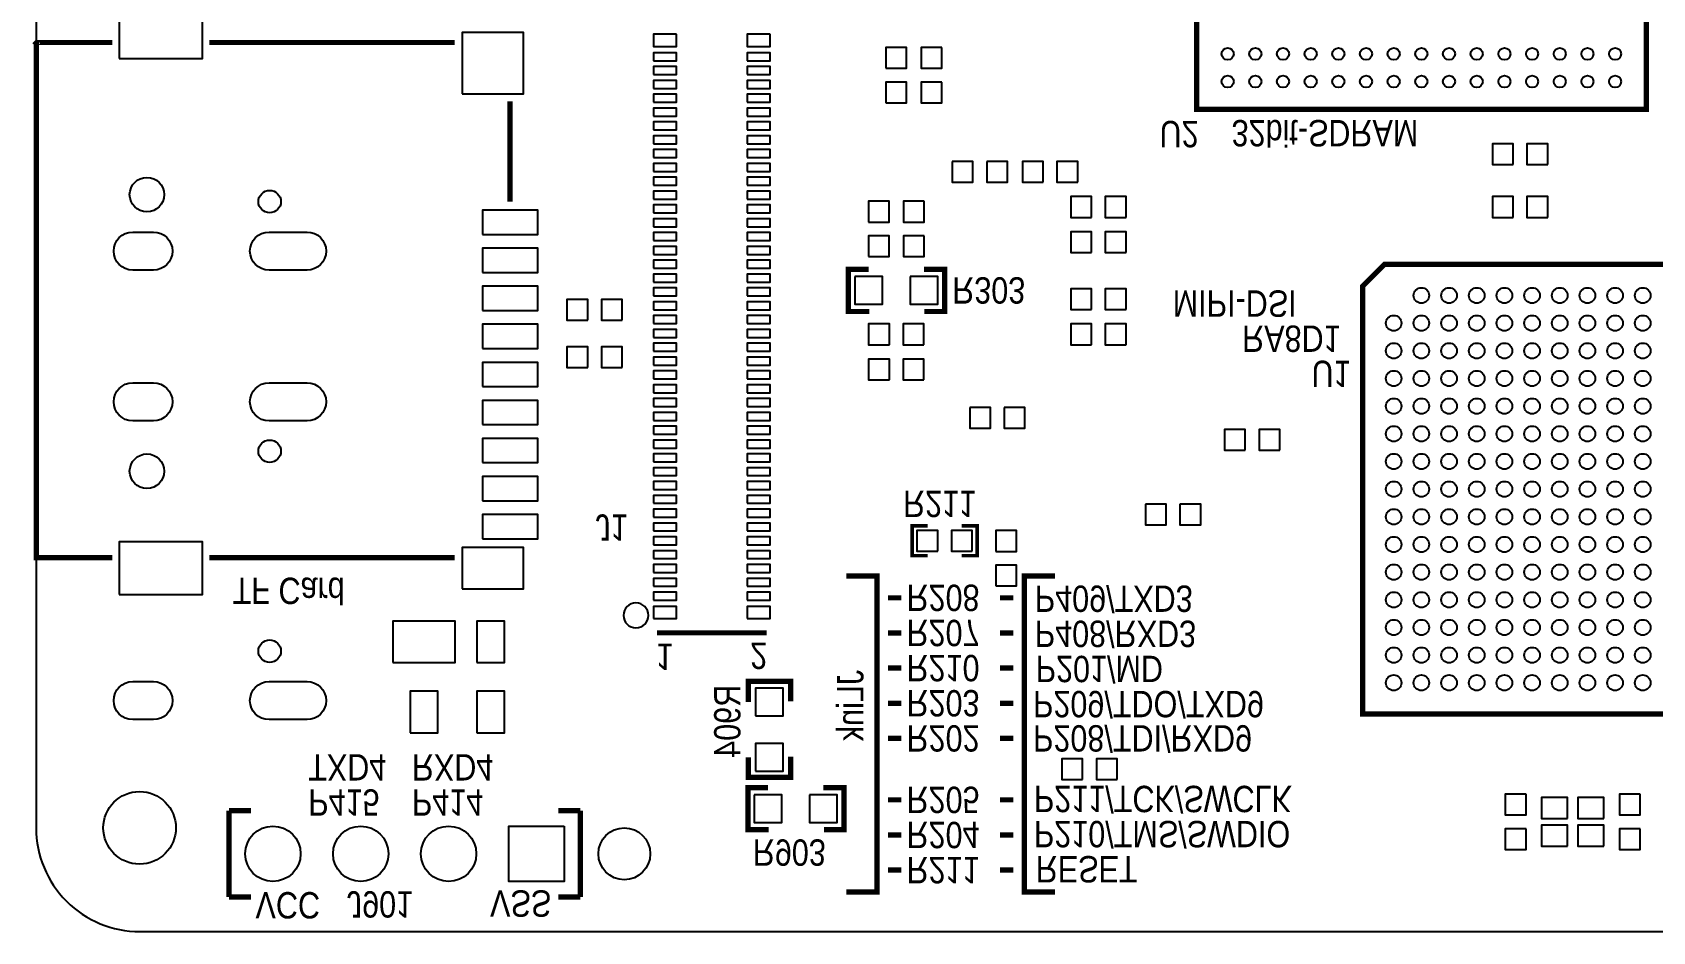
# Model space of a CAD drawing. Extents: x -25 to 108, y -8 to 51.
# Drawn here: x -0.1 to 46.74, y 0 to 26 of the extents above; entities that cross this region are included whole.
import ezdxf

# ---------------------------------------------------------------- set-up
doc = ezdxf.new("R2010")
doc.units = 0
for name, color, linetype in [('BG_OUTLINE', 1, 'CONTINUOUS'), ('BG_SILKBOTTOM20240221', 40, 'CONTINUOUS'), ('PIN_BOTTOM', 202, 'CONTINUOUS')]:
    doc.layers.add(name, color=color, linetype=linetype)

msp = doc.modelspace()

# ---------------------------------------------------------------- linework, layer by layer
at = {"layer": 'BG_OUTLINE'}
msp.add_lwpolyline([(0.007874, 2.999994, 0.414214), (3.007868, 0), (88.507824, 0, 0.414214), (91.507818, 2.999994), (91.507818, 10.500106), (84.807806, 10.500106), (84.807806, 24.500078), (91.507818, 24.500078), (91.507818, 31.999936, 0.414214), (88.507824, 34.99993), (3.007868, 34.99993, 0.414214), (0.007874, 31.999936), (0.007874, 3.999992)], format="xyb", close=True, dxfattribs=at)
at = {"layer": 'BG_SILKBOTTOM20240221'}
for points, const_width in [([(33.556448, 23.781258), (33.556448, 31.781242), (46.556676, 31.781242), (46.556676, 23.781258), (33.556448, 23.781258)], 0.1524), ([(2.211578, 10.812018), (0.011684, 10.812018), (0.011684, 25.688036), (0.007874, 25.691846), (0.028194, 25.712166), (2.211578, 25.712166)], 0.1524), ([(5.011674, 25.712166), (12.111482, 25.712166)], 0.1524), ([(13.711682, 24.012144), (13.711682, 21.112226)], 0.1524), ([(24.074628, 19.1516), (23.491698, 19.1516), (23.491698, 17.9324), (24.0919, 17.9324)], 0.1524), ([(25.690068, 17.9324), (26.272998, 17.9324), (26.272998, 19.1516), (25.672796, 19.1516)], 0.1524), ([(38.356286, 18.660618), (38.356286, 6.29539), (51.356514, 6.29539), (51.356514, 19.295618), (38.991286, 19.295618), (38.356286, 18.660618)], 0.1524), ([(25.781, 11.7348), (25.333198, 11.7348), (25.333198, 10.8712), (25.781, 10.8712)], 0.1016), ([(26.764996, 10.8712), (27.212798, 10.8712), (27.212798, 11.7348), (26.764996, 11.7348)], 0.1016), ([(12.111482, 10.812018), (5.011674, 10.812018)], 0.1524), ([(23.4315, 1.143), (24.3205, 1.143), (24.3205, 10.287), (23.4315, 10.287)], 0.1524), ([(29.464, 10.287), (28.575, 10.287), (28.575, 1.143), (29.464, 1.143)], 0.1524), ([(24.638, 9.652), (25.019, 9.652)], 0.1524), ([(27.8765, 9.652), (28.2575, 9.652)], 0.1524), ([(17.958054, 8.640064), (21.127974, 8.640064)], 0.1524), ([(24.638, 8.636), (25.019, 8.636)], 0.1524), ([(27.8765, 8.636), (28.2575, 8.636)], 0.1524), ([(24.638, 7.62), (25.019, 7.62)], 0.1524), ([(27.8765, 7.62), (28.2575, 7.62)], 0.1524), ([(21.8186, 6.65607), (21.8186, 7.239), (20.5994, 7.239), (20.5994, 6.638798)], 0.1524), ([(24.638, 6.604), (25.019, 6.604)], 0.1524), ([(27.8765, 6.604), (28.2575, 6.604)], 0.1524), ([(24.638, 5.588), (25.019, 5.588)], 0.1524), ([(27.8765, 5.588), (28.2575, 5.588)], 0.1524), ([(20.5994, 5.04063), (20.5994, 4.4577), (21.8186, 4.4577), (21.8186, 5.057902)], 0.1524), ([(21.16963, 4.1656), (20.5867, 4.1656), (20.5867, 2.9464), (21.186902, 2.9464)], 0.1524), ([(22.78507, 2.9464), (23.368, 2.9464), (23.368, 4.1656), (22.767798, 4.1656)], 0.1524), ([(24.638, 3.81), (25.019, 3.81)], 0.1524), ([(27.8765, 3.81), (28.2575, 3.81)], 0.1524), ([(5.58292, 3.500374), (5.58292, 1.000506)], 0.1524), ([(6.21792, 3.500374), (5.58292, 3.500374)], 0.1524), ([(15.10792, 3.500374), (15.74292, 3.500374)], 0.1524), ([(15.74292, 3.500374), (15.74292, 1.000506)], 0.1524), ([(24.638, 2.794), (25.019, 2.794)], 0.1524), ([(27.8765, 2.794), (28.2575, 2.794)], 0.1524), ([(24.638, 1.778), (25.019, 1.778)], 0.1524), ([(27.8765, 1.778), (28.2575, 1.778)], 0.1524), ([(5.58292, 1.000506), (6.21792, 1.000506)], 0.1524), ([(15.74292, 1.000506), (15.10792, 1.000506)], 0.1524)]:
    msp.add_lwpolyline(points, dxfattribs=dict(at, const_width=const_width))
msp.add_lwpolyline([(17.709134, 9.144, 1), (16.987266, 9.144, 1)], format="xyb", close=True, dxfattribs=at)
at = {"layer": 'PIN_BOTTOM'}
for points in [[(2.405126, 25.25014), (4.818126, 25.25014), (4.818126, 26.77414), (2.405126, 26.77414)], [(12.322556, 24.222964), (14.100556, 24.222964), (14.100556, 26.000964), (12.322556, 26.000964)], [(18.51787, 25.950164), (17.857978, 25.950164), (17.857978, 25.600152), (18.51787, 25.600152)], [(21.22805, 25.950164), (20.568158, 25.950164), (20.568158, 25.600152), (21.22805, 25.600152)], [(17.857978, 25.185116), (18.51787, 25.185116), (18.51787, 25.41524), (17.857978, 25.41524)], [(20.568158, 25.185116), (21.22805, 25.185116), (21.22805, 25.41524), (20.568158, 25.41524)], [(24.576278, 24.965152), (25.175718, 24.965152), (25.175718, 25.564592), (24.576278, 25.564592)], [(26.191718, 25.564592), (25.592278, 25.564592), (25.592278, 24.965152), (26.191718, 24.965152)], [(17.857978, 24.785066), (18.51787, 24.785066), (18.51787, 25.01519), (17.857978, 25.01519)], [(20.568158, 24.785066), (21.22805, 24.785066), (21.22805, 25.01519), (20.568158, 25.01519)], [(17.857978, 24.385016), (18.51787, 24.385016), (18.51787, 24.61514), (17.857978, 24.61514)], [(20.568158, 24.385016), (21.22805, 24.385016), (21.22805, 24.61514), (20.568158, 24.61514)], [(24.576278, 23.965408), (25.175718, 23.965408), (25.175718, 24.564848), (24.576278, 24.564848)], [(26.191718, 24.564848), (25.592278, 24.564848), (25.592278, 23.965408), (26.191718, 23.965408)], [(17.857978, 23.984966), (18.51787, 23.984966), (18.51787, 24.21509), (17.857978, 24.21509)], [(20.568158, 23.984966), (21.22805, 23.984966), (21.22805, 24.21509), (20.568158, 24.21509)], [(17.857978, 23.584916), (18.51787, 23.584916), (18.51787, 23.81504), (17.857978, 23.81504)], [(20.568158, 23.584916), (21.22805, 23.584916), (21.22805, 23.81504), (20.568158, 23.81504)], [(17.857978, 23.18512), (18.51787, 23.18512), (18.51787, 23.415244), (17.857978, 23.415244)], [(17.857978, 22.78507), (18.51787, 22.78507), (18.51787, 23.015194), (17.857978, 23.015194)], [(20.568158, 23.18512), (21.22805, 23.18512), (21.22805, 23.415244), (20.568158, 23.415244)], [(20.568158, 22.78507), (21.22805, 22.78507), (21.22805, 23.015194), (20.568158, 23.015194)], [(17.857978, 22.38502), (18.51787, 22.38502), (18.51787, 22.615144), (17.857978, 22.615144)], [(20.568158, 22.38502), (21.22805, 22.38502), (21.22805, 22.615144), (20.568158, 22.615144)], [(42.709846, 22.17928), (42.709846, 22.77872), (42.110406, 22.77872), (42.110406, 22.17928)], [(43.70959, 22.17928), (43.70959, 22.77872), (43.11015, 22.77872), (43.11015, 22.17928)], [(17.857978, 21.98497), (18.51787, 21.98497), (18.51787, 22.215094), (17.857978, 22.215094)], [(20.568158, 21.98497), (21.22805, 21.98497), (21.22805, 22.215094), (20.568158, 22.215094)], [(26.489406, 22.27072), (26.489406, 21.67128), (27.088846, 21.67128), (27.088846, 22.27072)], [(27.48915, 22.27072), (27.48915, 21.67128), (28.08859, 21.67128), (28.08859, 22.27072)], [(29.120846, 21.67128), (29.120846, 22.27072), (28.521406, 22.27072), (28.521406, 21.67128)], [(30.12059, 21.67128), (30.12059, 22.27072), (29.52115, 22.27072), (29.52115, 21.67128)], [(17.857978, 21.58492), (18.51787, 21.58492), (18.51787, 21.815044), (17.857978, 21.815044)], [(20.568158, 21.58492), (21.22805, 21.58492), (21.22805, 21.815044), (20.568158, 21.815044)], [(17.857978, 21.185124), (18.51787, 21.185124), (18.51787, 21.415248), (17.857978, 21.415248)], [(20.568158, 21.185124), (21.22805, 21.185124), (21.22805, 21.415248), (20.568158, 21.415248)], [(24.068278, 20.520152), (24.667718, 20.520152), (24.667718, 21.119592), (24.068278, 21.119592)], [(25.683718, 21.119592), (25.084278, 21.119592), (25.084278, 20.520152), (25.683718, 20.520152)], [(30.517846, 20.65528), (30.517846, 21.25472), (29.918406, 21.25472), (29.918406, 20.65528)], [(31.51759, 20.65528), (31.51759, 21.25472), (30.91815, 21.25472), (30.91815, 20.65528)], [(42.709846, 20.65528), (42.709846, 21.25472), (42.110406, 21.25472), (42.110406, 20.65528)], [(43.70959, 20.65528), (43.70959, 21.25472), (43.11015, 21.25472), (43.11015, 20.65528)], [(12.911709, 20.162012), (14.511655, 20.162012), (14.511655, 20.862036), (12.911709, 20.862036)], [(17.857978, 20.785074), (18.51787, 20.785074), (18.51787, 21.015198), (17.857978, 21.015198)], [(17.857978, 20.385024), (18.51787, 20.385024), (18.51787, 20.615148), (17.857978, 20.615148)], [(20.568158, 20.785074), (21.22805, 20.785074), (21.22805, 21.015198), (20.568158, 21.015198)], [(20.568158, 20.385024), (21.22805, 20.385024), (21.22805, 20.615148), (20.568158, 20.615148)], [(17.857978, 19.984974), (18.51787, 19.984974), (18.51787, 20.215098), (17.857978, 20.215098)], [(20.568158, 19.984974), (21.22805, 19.984974), (21.22805, 20.215098), (20.568158, 20.215098)], [(30.517846, 19.63928), (30.517846, 20.23872), (29.918406, 20.23872), (29.918406, 19.63928)], [(31.51759, 19.63928), (31.51759, 20.23872), (30.91815, 20.23872), (30.91815, 19.63928)], [(12.911709, 19.061938), (14.511655, 19.061938), (14.511655, 19.761962), (12.911709, 19.761962)], [(17.857978, 19.584924), (18.51787, 19.584924), (18.51787, 19.815048), (17.857978, 19.815048)], [(20.568158, 19.584924), (21.22805, 19.584924), (21.22805, 19.815048), (20.568158, 19.815048)], [(24.068278, 19.520408), (24.667718, 19.520408), (24.667718, 20.119848), (24.068278, 20.119848)], [(25.683718, 20.119848), (25.084278, 20.119848), (25.084278, 19.520408), (25.683718, 19.520408)], [(17.857978, 19.185128), (18.51787, 19.185128), (18.51787, 19.415252), (17.857978, 19.415252)], [(20.568158, 19.185128), (21.22805, 19.185128), (21.22805, 19.415252), (20.568158, 19.415252)], [(17.857978, 18.785078), (18.51787, 18.785078), (18.51787, 19.015202), (17.857978, 19.015202)], [(20.568158, 18.785078), (21.22805, 18.785078), (21.22805, 19.015202), (20.568158, 19.015202)], [(23.675848, 18.94205), (23.675848, 18.14195), (24.475948, 18.14195), (24.475948, 18.94205)], [(25.276048, 18.94205), (25.276048, 18.14195), (26.076148, 18.14195), (26.076148, 18.94205)], [(12.911709, 17.962118), (14.511655, 17.962118), (14.511655, 18.662142), (12.911709, 18.662142)], [(15.954248, 17.68348), (15.954248, 18.28292), (15.354808, 18.28292), (15.354808, 17.68348)], [(16.953992, 17.68348), (16.953992, 18.28292), (16.354552, 18.28292), (16.354552, 17.68348)], [(17.857978, 18.385028), (18.51787, 18.385028), (18.51787, 18.615152), (17.857978, 18.615152)], [(20.568158, 18.385028), (21.22805, 18.385028), (21.22805, 18.615152), (20.568158, 18.615152)], [(30.517846, 17.98828), (30.517846, 18.58772), (29.918406, 18.58772), (29.918406, 17.98828)], [(31.51759, 17.98828), (31.51759, 18.58772), (30.91815, 18.58772), (30.91815, 17.98828)], [(17.857978, 17.984978), (18.51787, 17.984978), (18.51787, 18.215102), (17.857978, 18.215102)], [(17.857978, 17.584928), (18.51787, 17.584928), (18.51787, 17.815052), (17.857978, 17.815052)], [(20.568158, 17.984978), (21.22805, 17.984978), (21.22805, 18.215102), (20.568158, 18.215102)], [(20.568158, 17.584928), (21.22805, 17.584928), (21.22805, 17.815052), (20.568158, 17.815052)], [(12.911709, 16.862044), (14.511655, 16.862044), (14.511655, 17.562068), (12.911709, 17.562068)], [(17.857978, 17.185132), (18.51787, 17.185132), (18.51787, 17.415256), (17.857978, 17.415256)], [(20.568158, 17.185132), (21.22805, 17.185132), (21.22805, 17.415256), (20.568158, 17.415256)], [(24.675846, 16.97228), (24.675846, 17.57172), (24.076406, 17.57172), (24.076406, 16.97228)], [(25.67559, 16.97228), (25.67559, 17.57172), (25.07615, 17.57172), (25.07615, 16.97228)], [(30.517846, 16.97228), (30.517846, 17.57172), (29.918406, 17.57172), (29.918406, 16.97228)], [(31.51759, 16.97228), (31.51759, 17.57172), (30.91815, 17.57172), (30.91815, 16.97228)], [(15.954248, 16.31188), (15.954248, 16.91132), (15.354808, 16.91132), (15.354808, 16.31188)], [(16.953992, 16.31188), (16.953992, 16.91132), (16.354552, 16.91132), (16.354552, 16.31188)], [(17.857978, 16.785082), (18.51787, 16.785082), (18.51787, 17.015206), (17.857978, 17.015206)], [(20.568158, 16.785082), (21.22805, 16.785082), (21.22805, 17.015206), (20.568158, 17.015206)], [(12.911709, 15.76197), (14.511655, 15.76197), (14.511655, 16.461994), (12.911709, 16.461994)], [(17.857978, 16.385032), (18.51787, 16.385032), (18.51787, 16.615156), (17.857978, 16.615156)], [(20.568158, 16.385032), (21.22805, 16.385032), (21.22805, 16.615156), (20.568158, 16.615156)], [(24.675846, 15.95628), (24.675846, 16.55572), (24.076406, 16.55572), (24.076406, 15.95628)], [(25.67559, 15.95628), (25.67559, 16.55572), (25.07615, 16.55572), (25.07615, 15.95628)], [(17.857978, 15.984982), (18.51787, 15.984982), (18.51787, 16.215106), (17.857978, 16.215106)], [(20.568158, 15.984982), (21.22805, 15.984982), (21.22805, 16.215106), (20.568158, 16.215106)], [(17.857978, 15.584932), (18.51787, 15.584932), (18.51787, 15.815056), (17.857978, 15.815056)], [(20.568158, 15.584932), (21.22805, 15.584932), (21.22805, 15.815056), (20.568158, 15.815056)], [(12.911709, 14.66215), (14.511655, 14.66215), (14.511655, 15.362174), (12.911709, 15.362174)], [(17.857978, 15.185136), (18.51787, 15.185136), (18.51787, 15.41526), (17.857978, 15.41526)], [(17.857978, 14.785086), (18.51787, 14.785086), (18.51787, 15.01521), (17.857978, 15.01521)], [(20.568158, 15.185136), (21.22805, 15.185136), (21.22805, 15.41526), (20.568158, 15.41526)], [(20.568158, 14.785086), (21.22805, 14.785086), (21.22805, 15.01521), (20.568158, 15.01521)], [(26.997406, 15.15872), (26.997406, 14.55928), (27.596846, 14.55928), (27.596846, 15.15872)], [(27.99715, 15.15872), (27.99715, 14.55928), (28.59659, 14.55928), (28.59659, 15.15872)], [(17.857978, 14.385036), (18.51787, 14.385036), (18.51787, 14.61516), (17.857978, 14.61516)], [(20.568158, 14.385036), (21.22805, 14.385036), (21.22805, 14.61516), (20.568158, 14.61516)], [(34.962846, 13.92428), (34.962846, 14.52372), (34.363406, 14.52372), (34.363406, 13.92428)], [(35.96259, 13.92428), (35.96259, 14.52372), (35.36315, 14.52372), (35.36315, 13.92428)], [(12.911709, 13.562076), (14.511655, 13.562076), (14.511655, 14.2621), (12.911709, 14.2621)], [(17.857978, 13.984986), (18.51787, 13.984986), (18.51787, 14.21511), (17.857978, 14.21511)], [(20.568158, 13.984986), (21.22805, 13.984986), (21.22805, 14.21511), (20.568158, 14.21511)], [(17.857978, 13.584936), (18.51787, 13.584936), (18.51787, 13.81506), (17.857978, 13.81506)], [(20.568158, 13.584936), (21.22805, 13.584936), (21.22805, 13.81506), (20.568158, 13.81506)], [(12.911709, 12.462002), (14.511655, 12.462002), (14.511655, 13.162026), (12.911709, 13.162026)], [(17.857978, 13.18514), (18.51787, 13.18514), (18.51787, 13.415264), (17.857978, 13.415264)], [(20.568158, 13.18514), (21.22805, 13.18514), (21.22805, 13.415264), (20.568158, 13.415264)], [(17.857978, 12.78509), (18.51787, 12.78509), (18.51787, 13.015214), (17.857978, 13.015214)], [(20.568158, 12.78509), (21.22805, 12.78509), (21.22805, 13.015214), (20.568158, 13.015214)], [(17.857978, 12.38504), (18.51787, 12.38504), (18.51787, 12.615164), (17.857978, 12.615164)], [(17.857978, 11.98499), (18.51787, 11.98499), (18.51787, 12.215114), (17.857978, 12.215114)], [(20.568158, 12.38504), (21.22805, 12.38504), (21.22805, 12.615164), (20.568158, 12.615164)], [(20.568158, 11.98499), (21.22805, 11.98499), (21.22805, 12.215114), (20.568158, 12.215114)], [(32.077406, 12.36472), (32.077406, 11.76528), (32.676846, 11.76528), (32.676846, 12.36472)], [(33.07715, 12.36472), (33.07715, 11.76528), (33.67659, 11.76528), (33.67659, 12.36472)], [(12.911709, 11.361928), (14.511655, 11.361928), (14.511655, 12.061952), (12.911709, 12.061952)], [(17.857978, 11.58494), (18.51787, 11.58494), (18.51787, 11.815064), (17.857978, 11.815064)], [(20.568158, 11.58494), (21.22805, 11.58494), (21.22805, 11.815064), (20.568158, 11.815064)], [(2.405126, 9.750044), (4.818126, 9.750044), (4.818126, 11.274044), (2.405126, 11.274044)], [(17.857978, 11.185144), (18.51787, 11.185144), (18.51787, 11.415268), (17.857978, 11.415268)], [(20.568158, 11.185144), (21.22805, 11.185144), (21.22805, 11.415268), (20.568158, 11.415268)], [(26.072846, 11.00328), (26.072846, 11.60272), (25.473406, 11.60272), (25.473406, 11.00328)], [(27.07259, 11.00328), (27.07259, 11.60272), (26.47315, 11.60272), (26.47315, 11.00328)], [(27.751278, 10.995152), (28.350718, 10.995152), (28.350718, 11.594592), (27.751278, 11.594592)], [(12.322556, 9.912096), (14.100556, 9.912096), (14.100556, 11.111992), (12.322556, 11.111992)], [(17.857978, 10.785094), (18.51787, 10.785094), (18.51787, 11.015218), (17.857978, 11.015218)], [(20.568158, 10.785094), (21.22805, 10.785094), (21.22805, 11.015218), (20.568158, 11.015218)], [(17.857978, 10.385044), (18.51787, 10.385044), (18.51787, 10.615168), (17.857978, 10.615168)], [(20.568158, 10.385044), (21.22805, 10.385044), (21.22805, 10.615168), (20.568158, 10.615168)], [(27.751278, 9.995408), (28.350718, 9.995408), (28.350718, 10.594848), (27.751278, 10.594848)], [(17.857978, 9.984994), (18.51787, 9.984994), (18.51787, 10.215118), (17.857978, 10.215118)], [(20.568158, 9.984994), (21.22805, 9.984994), (21.22805, 10.215118), (20.568158, 10.215118)], [(17.857978, 9.584944), (18.51787, 9.584944), (18.51787, 9.815068), (17.857978, 9.815068)], [(17.857978, 9.05002), (18.51787, 9.05002), (18.51787, 9.400032), (17.857978, 9.400032)], [(20.568158, 9.584944), (21.22805, 9.584944), (21.22805, 9.815068), (20.568158, 9.815068)], [(20.568158, 9.05002), (21.22805, 9.05002), (21.22805, 9.400032), (20.568158, 9.400032)], [(10.322687, 7.782052), (12.122785, 7.782052), (12.122785, 8.981948), (10.322687, 8.981948)], [(12.753086, 7.782052), (13.553186, 7.782052), (13.553186, 8.981948), (12.753086, 8.981948)], [(20.80895, 6.24205), (21.60905, 6.24205), (21.60905, 7.04215), (20.80895, 7.04215)], [(10.822686, 5.750052), (11.622786, 5.750052), (11.622786, 6.949948), (10.822686, 6.949948)], [(12.753086, 5.750052), (13.553186, 5.750052), (13.553186, 6.949948), (12.753086, 6.949948)], [(20.80895, 4.64185), (21.60905, 4.64185), (21.60905, 5.44195), (20.80895, 5.44195)], [(30.263846, 4.39928), (30.263846, 4.99872), (29.664406, 4.99872), (29.664406, 4.39928)], [(31.26359, 4.39928), (31.26359, 4.99872), (30.66415, 4.99872), (30.66415, 4.39928)], [(20.77085, 3.95605), (20.77085, 3.15595), (21.57095, 3.15595), (21.57095, 3.95605)], [(22.37105, 3.95605), (22.37105, 3.15595), (23.17115, 3.15595), (23.17115, 3.95605)], [(43.082718, 3.974592), (42.483278, 3.974592), (42.483278, 3.375152), (43.082718, 3.375152)], [(44.284138, 3.275076), (44.284138, 3.875024), (43.534076, 3.875024), (43.534076, 3.275076)], [(45.334174, 3.275076), (45.334174, 3.875024), (44.584112, 3.875024), (44.584112, 3.275076)], [(46.384718, 3.974592), (45.785278, 3.974592), (45.785278, 3.375152), (46.384718, 3.375152)], [(15.272893, 3.050413), (15.272893, 1.450467), (13.672947, 1.450467), (13.672947, 3.050413)], [(43.082718, 2.974848), (42.483278, 2.974848), (42.483278, 2.375408), (43.082718, 2.375408)], [(44.284138, 2.474976), (44.284138, 3.074924), (43.534076, 3.074924), (43.534076, 2.474976)], [(45.334174, 2.474976), (45.334174, 3.074924), (44.584112, 3.074924), (44.584112, 2.474976)], [(46.384718, 2.974848), (45.785278, 2.974848), (45.785278, 2.375408), (46.384718, 2.375408)]]:
    msp.add_lwpolyline(points, close=True, dxfattribs=at)
for points in [[(3.399028, 19.129502), (2.799588, 19.129502, -1), (2.799588, 20.229322), (3.399028, 20.229322, -1)], [(7.840218, 19.129502), (6.740398, 19.129502, -1), (6.740398, 20.229322), (7.840218, 20.229322, -1)], [(3.399282, 14.770608), (2.799842, 14.770608, -1), (2.799842, 15.870428), (3.399282, 15.870428, -1)], [(7.840472, 14.770608), (6.740652, 14.770608, -1), (6.740652, 15.870428), (7.840472, 15.870428, -1)], [(3.399282, 6.129528), (2.799842, 6.129528, -1), (2.799842, 7.229348), (3.399282, 7.229348, -1)], [(7.840472, 6.129528), (6.740652, 6.129528, -1), (6.740652, 7.229348), (7.840472, 7.229348, -1)]]:
    msp.add_lwpolyline(points, format="xyb", close=True, dxfattribs=at)
for centre, radius in [((34.456624, 25.381204), 0.175006), ((35.25647, 25.381204), 0.175006), ((36.05657, 25.381204), 0.175006), ((36.85667, 25.381204), 0.175006), ((37.656516, 25.381204), 0.175006), ((38.456616, 25.381204), 0.175006), ((39.256462, 25.381204), 0.175006), ((40.056562, 25.381204), 0.175006), ((40.856662, 25.381204), 0.175006), ((41.656508, 25.381204), 0.175006), ((42.456608, 25.381204), 0.175006), ((43.256454, 25.381204), 0.175006), ((44.056554, 25.381204), 0.175006), ((44.856654, 25.381204), 0.175006), ((45.6565, 25.381204), 0.175006), ((34.456624, 24.581358), 0.175006), ((35.25647, 24.581358), 0.175006), ((36.05657, 24.581358), 0.175006), ((36.85667, 24.581358), 0.175006), ((37.656516, 24.581358), 0.175006), ((38.456616, 24.581358), 0.175006), ((39.256462, 24.581358), 0.175006), ((40.056562, 24.581358), 0.175006), ((40.856662, 24.581358), 0.175006), ((41.656508, 24.581358), 0.175006), ((42.456608, 24.581358), 0.175006), ((43.256454, 24.581358), 0.175006), ((44.056554, 24.581358), 0.175006), ((44.856654, 24.581358), 0.175006), ((45.6565, 24.581358), 0.175006), ((3.211576, 21.312124), 0.499999), ((6.759448, 21.109432), 0.324993), ((40.056308, 18.395442), 0.225044), ((40.856408, 18.395442), 0.225044), ((41.656508, 18.395442), 0.225044), ((42.456354, 18.395442), 0.225044), ((43.256454, 18.395442), 0.225044), ((44.0563, 18.395442), 0.225044), ((44.8564, 18.395442), 0.225044), ((45.6565, 18.395442), 0.225044), ((46.456346, 18.395442), 0.225044), ((39.256462, 17.595596), 0.225044), ((40.056308, 17.595596), 0.225044), ((40.856408, 17.595596), 0.225044), ((41.656508, 17.595596), 0.225044), ((42.456354, 17.595596), 0.225044), ((43.256454, 17.595596), 0.225044), ((44.0563, 17.595596), 0.225044), ((44.8564, 17.595596), 0.225044), ((45.6565, 17.595596), 0.225044), ((46.456346, 17.595596), 0.225044), ((39.256462, 16.795496), 0.225044), ((40.056308, 16.795496), 0.225044), ((40.856408, 16.795496), 0.225044), ((41.656508, 16.795496), 0.225044), ((42.456354, 16.795496), 0.225044), ((43.256454, 16.795496), 0.225044), ((44.0563, 16.795496), 0.225044), ((44.8564, 16.795496), 0.225044), ((45.6565, 16.795496), 0.225044), ((46.456346, 16.795496), 0.225044), ((39.256462, 15.995396), 0.225044), ((40.056308, 15.995396), 0.225044), ((40.856408, 15.995396), 0.225044), ((41.656508, 15.995396), 0.225044), ((42.456354, 15.995396), 0.225044), ((43.256454, 15.995396), 0.225044), ((44.0563, 15.995396), 0.225044), ((44.8564, 15.995396), 0.225044), ((45.6565, 15.995396), 0.225044), ((46.456346, 15.995396), 0.225044), ((39.256462, 15.19555), 0.225044), ((40.056308, 15.19555), 0.225044), ((40.856408, 15.19555), 0.225044), ((41.656508, 15.19555), 0.225044), ((42.456354, 15.19555), 0.225044), ((43.256454, 15.19555), 0.225044), ((44.0563, 15.19555), 0.225044), ((44.8564, 15.19555), 0.225044), ((45.6565, 15.19555), 0.225044), ((46.456346, 15.19555), 0.225044), ((39.256462, 14.39545), 0.225044), ((40.056308, 14.39545), 0.225044), ((40.856408, 14.39545), 0.225044), ((41.656508, 14.39545), 0.225044), ((42.456354, 14.39545), 0.225044), ((43.256454, 14.39545), 0.225044), ((44.0563, 14.39545), 0.225044), ((44.8564, 14.39545), 0.225044), ((45.6565, 14.39545), 0.225044), ((46.456346, 14.39545), 0.225044), ((6.759702, 13.890498), 0.324993), ((3.211576, 13.31214), 0.499999), ((39.256462, 13.595604), 0.225044), ((40.056308, 13.595604), 0.225044), ((40.856408, 13.595604), 0.225044), ((41.656508, 13.595604), 0.225044), ((42.456354, 13.595604), 0.225044), ((43.256454, 13.595604), 0.225044), ((44.0563, 13.595604), 0.225044), ((44.8564, 13.595604), 0.225044), ((45.6565, 13.595604), 0.225044), ((46.456346, 13.595604), 0.225044), ((39.256462, 12.795504), 0.225044), ((40.056308, 12.795504), 0.225044), ((40.856408, 12.795504), 0.225044), ((41.656508, 12.795504), 0.225044), ((42.456354, 12.795504), 0.225044), ((43.256454, 12.795504), 0.225044), ((44.0563, 12.795504), 0.225044), ((44.8564, 12.795504), 0.225044), ((45.6565, 12.795504), 0.225044), ((46.456346, 12.795504), 0.225044), ((39.256462, 11.995404), 0.225044), ((40.056308, 11.995404), 0.225044), ((40.856408, 11.995404), 0.225044), ((41.656508, 11.995404), 0.225044), ((42.456354, 11.995404), 0.225044), ((43.256454, 11.995404), 0.225044), ((44.0563, 11.995404), 0.225044), ((44.8564, 11.995404), 0.225044), ((45.6565, 11.995404), 0.225044), ((46.456346, 11.995404), 0.225044), ((39.256462, 11.195558), 0.225044), ((40.056308, 11.195558), 0.225044), ((40.856408, 11.195558), 0.225044), ((41.656508, 11.195558), 0.225044), ((42.456354, 11.195558), 0.225044), ((43.256454, 11.195558), 0.225044), ((44.0563, 11.195558), 0.225044), ((44.8564, 11.195558), 0.225044), ((45.6565, 11.195558), 0.225044), ((46.456346, 11.195558), 0.225044), ((39.256462, 10.395458), 0.225044), ((40.056308, 10.395458), 0.225044), ((40.856408, 10.395458), 0.225044), ((41.656508, 10.395458), 0.225044), ((42.456354, 10.395458), 0.225044), ((43.256454, 10.395458), 0.225044), ((44.0563, 10.395458), 0.225044), ((44.8564, 10.395458), 0.225044), ((45.6565, 10.395458), 0.225044), ((46.456346, 10.395458), 0.225044), ((39.256462, 9.595612), 0.225044), ((40.056308, 9.595612), 0.225044), ((40.856408, 9.595612), 0.225044), ((41.656508, 9.595612), 0.225044), ((42.456354, 9.595612), 0.225044), ((43.256454, 9.595612), 0.225044), ((44.0563, 9.595612), 0.225044), ((44.8564, 9.595612), 0.225044), ((45.6565, 9.595612), 0.225044), ((46.456346, 9.595612), 0.225044), ((39.256462, 8.795512), 0.225044), ((40.056308, 8.795512), 0.225044), ((40.856408, 8.795512), 0.225044), ((41.656508, 8.795512), 0.225044), ((42.456354, 8.795512), 0.225044), ((43.256454, 8.795512), 0.225044), ((44.0563, 8.795512), 0.225044), ((44.8564, 8.795512), 0.225044), ((45.6565, 8.795512), 0.225044), ((46.456346, 8.795512), 0.225044), ((6.759702, 8.109458), 0.324993), ((39.256462, 7.995412), 0.225044), ((40.056308, 7.995412), 0.225044), ((40.856408, 7.995412), 0.225044), ((41.656508, 7.995412), 0.225044), ((42.456354, 7.995412), 0.225044), ((43.256454, 7.995412), 0.225044), ((44.0563, 7.995412), 0.225044), ((44.8564, 7.995412), 0.225044), ((45.6565, 7.995412), 0.225044), ((46.456346, 7.995412), 0.225044), ((39.256462, 7.195566), 0.225044), ((40.056308, 7.195566), 0.225044), ((40.856408, 7.195566), 0.225044), ((41.656508, 7.195566), 0.225044), ((42.456354, 7.195566), 0.225044), ((43.256454, 7.195566), 0.225044), ((44.0563, 7.195566), 0.225044), ((44.8564, 7.195566), 0.225044), ((45.6565, 7.195566), 0.225044), ((46.456346, 7.195566), 0.225044), ((2.999994, 2.999994), 1.050036), ((6.85292, 2.25044), 0.799973), ((9.39292, 2.25044), 0.799973), ((11.93292, 2.25044), 0.799973), ((17.01292, 2.25044), 0.750062)]:
    msp.add_circle(centre, radius, dxfattribs=at)

# ---------------------------------------------------------------- texts
at = {"layer": 'BG_SILKBOTTOM20240221', "text_generation_flag": 2, "width": 0.866667}
for s, rotation, p in [('U2', 180, (32.4866, 23.4442)), ('32bit-SDRAM', 180, (34.5694, 23.4696)), ('R303', 180, (26.4922, 18.923)), ('MIPI-DSI', 180, (32.8676, 18.542)), ('RA8D1', 180, (34.8742, 17.526)), ('U1', 180, (36.8808, 16.51)), ('R211', 180, (25.0698, 12.7508)), ('J1', 180, (16.1798, 12.065)), ('TF Card', 180, (5.6896, 10.2362)), ('R208', 180, (25.1714, 10.033)), ('P409/TXD3', 180, (28.8798, 10.0076)), ('R207', 180, (25.1714, 9.017)), ('P408/RXD3', 180, (28.8798, 8.9916)), ('1', 180, (17.9324, 8.3312)), ('2', 180, (20.6502, 8.3566)), ('R210', 180, (25.1714, 8.001)), ('P201/MD', 180, (28.9052, 7.9756)), ('JLink', 90, (23.9268, 7.5692)), ('R904', 90, (20.3708, 7.1374)), ('R203', 180, (25.1714, 6.985)), ('P209/TDO/TXD9', 180, (28.829, 6.9596)), ('R202', 180, (25.1714, 5.969)), ('P208/TDI/RXD9', 180, (28.829, 5.969)), ('TXD4', 180, (7.874, 5.1308)), ('RXD4', 180, (10.8712, 5.1308)), ('P211/TCK/SWCLK', 180, (28.8544, 4.2164)), ('P415', 180, (7.874, 4.1148)), ('P414', 180, (10.8712, 4.1148)), ('R205', 180, (25.1714, 4.191)), ('R204', 180, (25.1714, 3.175)), ('P210/TMS/SWDIO', 180, (28.8544, 3.2004)), ('R903', 180, (20.7264, 2.667)), ('R211', 180, (25.1714, 2.159)), ('RESET', 180, (28.9052, 2.1844)), ('VCC', 180, (6.35, 1.143)), ('J901', 180, (8.9916, 1.1684)), ('VSS', 180, (13.1318, 1.1938))]:
    msp.add_text(s, height=0.762, rotation=rotation, dxfattribs=at).set_placement(p)

doc.saveas('drawing.dxf')
